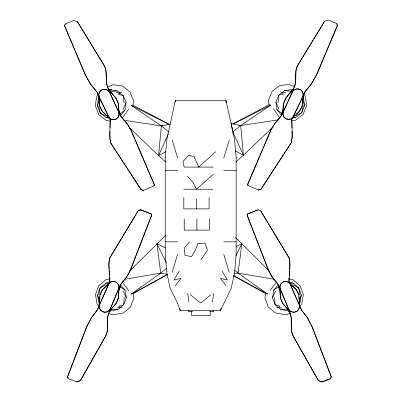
<?xml version="1.0" encoding="UTF-8"?>
<svg xmlns="http://www.w3.org/2000/svg" width="402" height="402" viewBox="0 0 402 402"><rect width="100%" height="100%" fill="white"/><g stroke="black" fill="none" stroke-linecap="round" stroke-linejoin="round"><path stroke-width="0.6" d="M279.34 287.279L278.284 284.747L271.923 276.682L268.491 270.486L247.109 215.251L247.547 213.949L258.144 209.834L260.627 210.633L289.244 258.205L290.038 265.008L288.998 281.455L301.43 309.796L307.51 317.791L312.319 327.138L331.278 376.689L330.625 378.644L322.128 381.9L318.359 380.659L292.932 335.715C289.219 327.334 293.621 317.535 288.445 309.409M322.128 381.9L318.469 380.659L293.043 335.715L291.46 331.178L291.5 317.902L288.621 309.218L278.395 284.747L272.033 276.682L268.601 270.486L247.22 215.251L247.657 213.949L258.144 209.834M141.001 189.664L143.509 190.352L141.001 189.664L110.736 143.022L109.706 136.253L110.168 119.796L96.751 91.872L90.395 84.073L85.259 74.883L64.581 25.969L65.164 23.999L73.651 20.452L77.355 21.582L104.339 65.697C108.389 73.742 104.218 83.49 109.5 91.284M109.952 138.092L109.952 131.338M110.053 127.68L110.274 119.756L109.279 117.68L106.61 115.299M282.923 112.133C282.088 103.224 286.259 95.44 292.993 89.847C297.822 82.325 293.576 72.993 297.661 65.345L324.645 21.231L328.349 20.1L336.836 23.648L337.419 25.617L316.741 74.531L311.605 83.722L305.249 91.52L291.832 119.444L292.294 135.901L291.264 142.67L260.998 189.312L258.491 190L260.998 189.312M282.385 113.304L281.239 115.796L274.601 123.66L270.953 129.745L247.652 184.257L248.044 185.568L247.763 184.297L271.064 129.786L274.712 123.7L281.35 115.836L292.425 91.711L295.611 83.124L296.033 69.868L297.771 65.385L324.645 21.231M110.138 309.962C105.128 317.932 109.64 327.535 105.872 335.715L80.445 380.659L76.787 381.9L68.179 378.644L67.531 376.689L86.485 327.138L91.294 317.791L97.374 309.796L109.806 281.455L108.771 265.008L109.56 258.205L138.182 210.633L140.66 209.834L151.263 213.949L151.695 215.251L130.313 270.486L126.881 276.682L120.52 284.747L119.464 287.279M109.148 269.27L108.977 262.496L109.671 258.205L137.966 211.171M111.324 308.741L110.369 311.058L109.575 311.058L116.339 303.033L118.424 297.711L118.856 288.465A5.728 5.688 -90 0 0 108.882 283.561L102.42 289.716L99.952 294.872L99.078 306.168L97.485 309.796L91.405 317.791L86.596 327.138L67.636 376.689L68.129 378.156M109.686 311.058L116.449 303.033L118.53 297.711L118.967 288.465M299.415 304.947L299.304 304.947A5.834 5.794 -90 0 1 288.621 309.218L288.731 309.218A5.834 5.794 -90 0 0 299.415 304.947L288.887 281.455L289.118 277.802M289.234 275.973L289.541 271.099M289.656 269.27L289.827 262.496L289.234 258.818M124.198 297.455L123.7 304.711L117.947 309.525L110.575 310.791M292.048 137.74L292.048 130.987M291.018 92.455L292.309 89.596L293.103 89.892L286.058 97.701L283.792 102.957L283.033 112.173A5.728 5.683 -69.7 0 0 292.832 117.369L299.505 111.414L302.148 106.344L303.425 95.053L305.143 91.48L311.605 83.722M99.178 304.977L99.49 301.41M99.595 300.224L99.907 296.656M165.554 161.835L158.589 155.594L161.348 125.901L131.208 105.44L132.972 105.173L169.101 124.308M165.227 157.293L166.936 138.841L175.287 100.726L226.095 100.726L234.451 138.841L236.155 157.293M278.018 102.55L278.772 95.199L284.686 90.571L292.098 89.525M302.113 105.711L303.425 95.053M233.572 275.727L265.727 293.726L267.486 293.993L238.069 273.114L241.868 243.662L235.572 237.652M212.467 301.972L213.532 293.877M109.259 118.123L106.168 117.691L100.249 113.057L97.41 106.078L98.41 98.626L99.168 97.641M120.499 115.912L125.072 109.982L126.072 102.53L123.228 95.555L117.314 90.922L109.902 89.877L111.595 89.249L109.289 90.189M132.956 105.369L133.585 100.671L130.007 91.872L122.54 86.028L113.193 84.711L107.294 87.038M265.747 293.314L264.953 297.998L268.229 306.907L275.486 312.977L284.782 314.58L286.872 314.58L290.189 313.344M288.229 310.791L280.857 309.525L275.104 304.711L272.511 297.646L273.772 290.219L278.546 284.425M299.224 303.349L300.018 302.384L301.279 294.957L298.686 287.892L292.932 283.083L289.244 282.445M98.776 295.083L100.118 287.892L105.872 283.083L110.173 282.34M291.274 142.022L292.108 138.404M303.344 105.686L301.751 112.706L295.832 117.339L292.741 117.771M99.887 106.063L98.575 95.405L96.857 91.832L90.5 84.033L85.37 74.842L64.692 25.929L65.164 23.999M77.355 21.582L104.229 65.737L105.967 70.219L106.389 83.475L109.575 92.063L120.65 116.193L127.288 124.052L130.936 130.137L154.237 184.649L153.956 185.92L154.348 184.608L131.047 130.097L127.399 124.012L120.761 116.148L119.615 113.655M172.177 272.26L177.619 254.295M223.768 158.021L229.21 140.057M165.227 157.107L165.227 255.029L166.936 273.481L170.212 288.42L177.197 302.344L180.242 310.696L220.351 310.696L221.075 308.309M97.41 106.078L99.183 100.56M76.787 381.9L80.34 380.659L105.761 335.715L107.349 331.178L107.304 317.902L110.183 309.218L120.414 284.747L126.771 276.682L130.203 270.486L151.584 215.251L151.152 213.949L140.549 209.834M330.675 378.156L331.168 376.689L312.213 327.138L307.404 317.791L301.319 309.796L299.731 306.168L298.852 294.872L296.385 289.716L289.922 283.561A5.728 5.688 -90 0 0 279.948 288.465L280.385 297.711L282.465 303.033L289.234 311.058L288.435 311.058L287.48 308.741M299.309 300.53L301.279 294.957M99.58 303.349L98.786 302.384L97.525 294.957L100.118 287.892L106.153 284.586M120.258 284.425L125.037 290.219L126.298 297.646L123.7 304.711L119.022 306.108L120.439 307.44L122.153 307.45M281.5 115.56L276.928 109.63L275.928 102.178L278.772 95.199L283.49 94.068L282.124 92.576L280.425 91.937M302.832 97.289L303.59 98.274L304.59 105.726L301.751 112.706L295.601 115.947M110.138 311.058L111.269 308.309M118.836 289.892L119.424 288.465M118.706 290.782L120.153 287.279A5.919 5.879 -90 0 0 119.876 285.47M99.952 294.872L102.53 289.716L108.992 283.561L99.389 304.947A5.834 5.794 -90 0 0 110.073 309.218L118.751 288.465L119.655 288.465M311.801 83.139L316.63 74.491L337.308 25.577L336.836 23.648M123.097 109.49L126.072 102.53M108.58 284.5L109.917 281.455L109.645 277.189M129.273 127.585L158.589 155.594L168.348 133.966M281.913 114.861A5.919 5.874 -69.7 0 1 281.701 113.047L283.274 109.595M282.47 111.967L283.108 110.56M291.807 91.309L292.54 89.681M282.239 111.882L283.139 112.213L292.535 91.751A5.834 5.789 -69.7 0 1 303.063 96.339L292.937 117.409L292.269 117.163M220.351 310.696L231.175 288.42L234.451 273.481L236.155 255.029L236.155 157.107M272.511 297.646L275.722 290.897M291.963 127.936L291.726 119.404L292.721 117.329L294.947 115.344M235.778 256.014L241.868 243.662L269.214 271.069M296.279 114.153L299.395 111.374L302.043 106.304M179.267 271.043L173.981 280.043L180.975 278.345L175.312 285.777M121.575 92.294L119.876 92.927L116.243 92.646M261.23 188.744L291.264 142.67M276.656 307.45L281.983 307.952M200.91 259.742L207.477 250.25L205.075 243.104L197.769 243.511L195.538 250.024L191.468 256.647L184.895 255.205L184.312 247.923L189.382 242.155M122.233 118.288L128.695 109.037M270.033 290.591L276.581 281.852M98.425 94.179L96.621 96.52L95.359 105.917L98.942 114.716L106.404 120.56L110.495 121.138M299.862 306.259L301.741 303.972L303.334 294.606L300.063 285.696L292.802 279.626L288.736 278.928M119.876 92.927L118.51 94.42L123.228 95.555L123.982 102.902M213.397 293.922L213.668 293.626M129.59 271.069L165.483 235.507M235.984 161.9L243.411 155.242L272.727 127.233M278.365 307.44L279.782 306.108L275.104 304.711L274.606 297.455M215.618 151.85L198.709 167.091L193.985 156.453L188.669 155.348L182.975 161.534L184.166 167.091L213.251 167.091M213.377 174.267L196.462 189.226L192.915 182.267L187.231 176.056M167.413 274.506L133.082 293.726L131.318 293.993L160.74 273.114L166.398 268.29M299.053 303.178L300.018 302.384M235.421 150.951L243.411 155.242L232.884 131.906L240.652 125.55L270.792 105.088L269.028 104.821L232.899 123.952M211.12 294.636L200.693 303.013L190.262 294.636M119.982 113.997L125.072 109.982M273.772 290.219L278.993 286.46M131.318 293.993L167.403 274.455M158.589 155.594L166.046 151.589M232.934 124.002L270.792 105.088M235.899 246.637L241.868 243.662M143.398 190.392L153.956 185.92M322.017 381.9L330.625 378.644M110.982 92.807L109.691 89.947L108.897 90.244L115.942 98.053L118.208 103.309L118.967 112.525A5.728 5.683 69.7 0 1 109.168 117.721L102.495 111.771L99.852 106.696L98.575 95.405M98.937 96.691A5.834 5.789 69.7 0 1 109.465 92.103L109.575 92.063A5.834 5.789 69.7 0 0 99.048 96.651L109.063 117.766L109.731 117.515M115.942 98.053L118.319 103.269L119.077 112.485M102.495 111.771L99.957 106.656M109.063 117.766A5.728 5.683 69.7 0 0 118.861 112.565L119.761 112.233L120.298 113.399A5.919 5.874 69.7 0 1 120.087 115.213M119.505 113.696L120.298 113.399M109.892 138.755L110.726 142.373M110.736 143.022L141.112 189.623M140.66 209.834L138.182 210.633M170.287 124.097L161.348 125.901L123.63 120.203M233.869 273.898L238.069 273.114L274.345 279.284M110.068 278.928L106.002 279.626L98.746 285.696L95.475 294.606L97.063 303.972L98.947 306.259M124.459 279.284L160.74 273.114L167.338 274.345M278.37 119.851L240.652 125.55L238.788 125.464M291.505 120.786L295.596 120.208L303.058 114.364L306.641 105.565L305.379 96.168L303.575 93.827M116.821 307.952L120.439 307.44M110.279 91.661L117.314 90.922M282.124 92.576L285.757 92.294M106.168 117.691L109.249 117.474M280.857 309.525L287.907 309.108M289.842 283.254L292.932 283.083M163.212 125.816L161.348 125.901L168.634 131.861M165.227 170.297L177.619 170.297M223.768 170.297L236.155 170.297M183.814 189.226L212.904 189.226M165.227 241.838L177.619 241.838M223.768 241.838L236.155 241.838M289.244 258.205L260.838 211.171M119.354 287.279L120.153 287.279M278.928 285.47A5.919 5.879 -90 0 0 278.656 287.279L279.45 287.279M278.656 287.279L279.149 288.465L280.058 288.465A5.728 5.688 -90 0 1 290.033 283.561M290.244 283.973L296.385 289.716M298.852 294.872L296.274 289.716M279.837 288.465L280.385 297.711M280.274 297.711L282.465 303.033M110.073 309.218L110.183 309.218A5.834 5.794 -90 0 1 99.389 305.485M188.829 311.61L192.588 311.61M209.497 311.61L213.251 311.61M105.872 283.083L108.962 283.254M110.897 309.108L117.947 309.525M292.751 117.123L295.832 117.339M284.686 90.571L292.304 91.37M292.535 91.751L292.425 91.711A5.834 5.789 -69.7 0 1 302.952 96.299L303.063 96.339M281.701 113.047L282.495 113.344M108.615 313.344L111.932 314.58L114.027 314.58L123.324 312.977L130.58 306.907L133.851 297.998L133.057 293.314M294.706 86.686L288.807 84.36L279.46 85.676L271.993 91.52L268.415 100.319L269.044 105.017M248.044 185.568L258.602 190.04M131.208 105.44L169.066 124.354M160.74 273.114L156.941 243.662L165.619 247.994M106.399 116.299L100.249 113.057L98.656 106.038M233.592 275.636L267.486 293.993M292.651 284.586L298.686 287.892L300.028 295.083M119.816 286.46L125.037 290.219M276.928 109.63L282.018 113.645M234.768 270.3L238.069 273.114M103.048 112.123L105.721 114.505M187.714 293.626L187.99 293.922M109.007 90.204L116.047 98.013M282.36 303.033L289.123 311.058M226.075 285.777L220.407 278.345L227.401 280.043L222.115 271.043M122.223 281.852L128.771 290.591M273.305 108.686L279.767 117.937M156.941 243.662L166.348 262.752M123.087 290.897L126.298 297.646M109.465 92.103L118.861 112.565M118.726 109.947L119.761 112.233M109.46 90.033L110.193 91.661M118.891 110.912L119.53 112.319M275.928 102.178L278.903 109.138M280.058 288.465L288.731 309.218M279.385 288.465L279.968 289.892M287.767 308.862L288.666 311.058M279.149 288.465L280.104 290.782M97.525 294.957L99.495 300.53M302.636 99.656L304.59 105.726M223.768 254.295L229.21 272.26M172.177 140.057L177.619 158.021M232.884 131.906L231.115 123.625L240.652 125.55L243.411 155.242M179.744 308.309L180.242 310.696L180.242 309.445M187.85 293.877L188.915 301.972M298.897 296.656L299.209 300.224M299.314 301.41L299.575 304.384M232.979 133.137L233.08 134.368M109.223 270.491L109.535 275.365M226.185 102.6L226.095 100.726L226.14 102.59M213.251 310.61L213.251 312.017M210.733 311.63L210.733 315.299L204.693 315.469L191.347 315.299L191.347 311.63M209.517 218.743L209.517 230.125L184.222 230.125L184.222 218.743M209.11 197.513L209.11 208.899L183.814 208.899L183.814 197.513M196.869 218.743L196.869 230.125M196.462 198.779L196.462 208.899M188.829 310.61L188.829 312.017M108.771 283.561A5.728 5.688 -90 0 1 118.751 288.465M110.369 311.058A8.115 8.055 -90 0 1 109.339 311.394M108.108 89.545A8.115 8.05 69.7 0 1 109.691 89.947M289.47 311.394A8.115 8.055 -90 0 1 288.435 311.058M292.937 117.409A5.728 5.683 -69.7 0 1 283.139 112.213M292.309 89.596A8.115 8.05 -69.7 0 1 293.892 89.194M175.287 100.726L175.257 101.967L175.287 100.726"/></g></svg>
